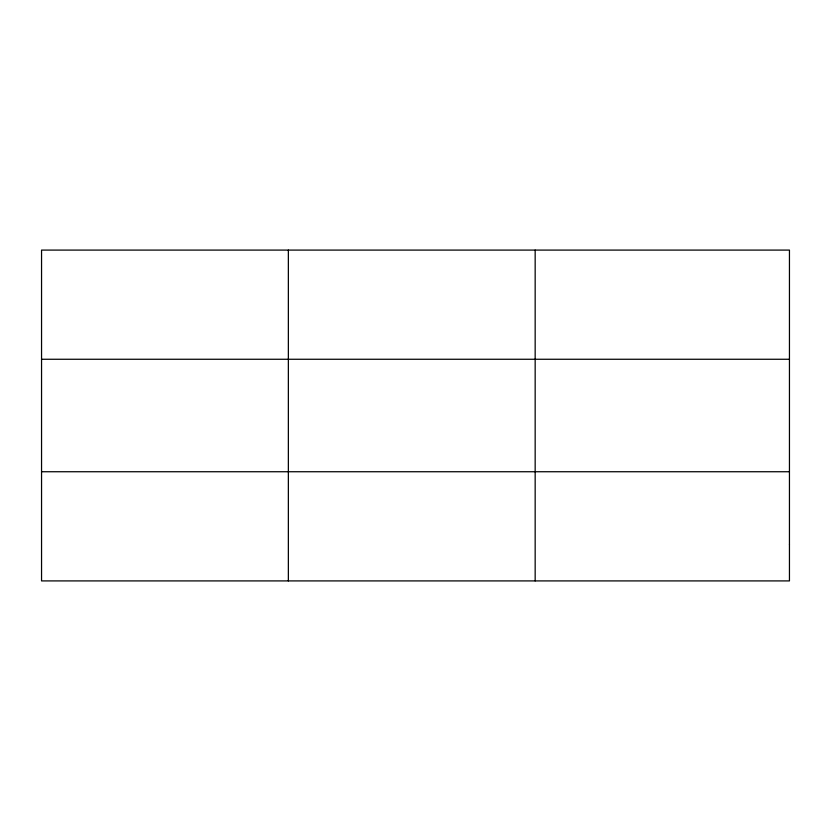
<?xml version="1.0" encoding="UTF-8"?>
<svg xmlns="http://www.w3.org/2000/svg" width="831" height="831" viewBox="0 0 831 831"><rect width="100%" height="100%" fill="white"/><g stroke="black" fill="none" stroke-linecap="round" stroke-linejoin="round"><path stroke-width="1.25" d="M288.357 580.911L288.357 250.089M535.164 580.911L535.164 250.089M41.55 359.262L789.45 359.262M41.55 471.738L789.45 471.738M789.45 544.523L789.45 580.911L41.55 580.911L41.55 250.089L789.45 250.089L789.45 544.523"/></g></svg>
